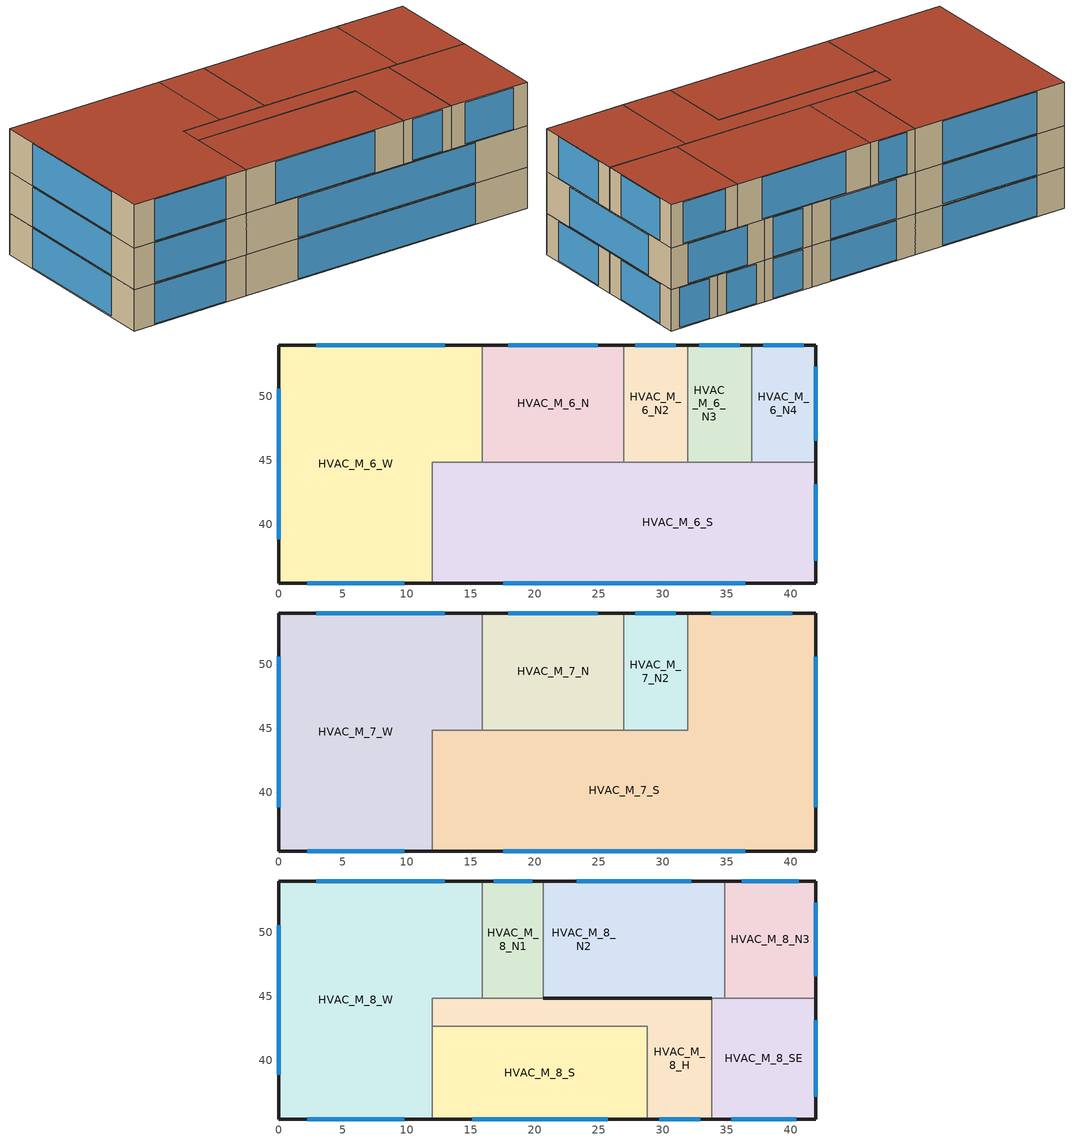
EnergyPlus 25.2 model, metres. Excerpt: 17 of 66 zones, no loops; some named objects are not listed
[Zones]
HVAC_M_6_N2
 floor to HVAC_M_5_N2 (Interior Floor): 31.95,54 31.95,44.85 26.95,44.85 26.95,54 z28.6
 wall outside (ASHRAE 189.1-2009 ExtWall Mass ClimateZone 6): 31.95,54 26.95,54 z28.6:32.6
 wall to HVAC_M_6_N3 (Interior Wall): 31.95,44.85 31.95,54 z28.6:32.6
 wall to HVAC_M_6_S (Interior Wall): 26.95,44.85 31.95,44.85 z28.6:32.6
 wall to HVAC_M_6_N (Interior Wall): 26.95,54 26.95,44.85 z28.6:32.6
 window (ASHRAE 189.1-2009 ExtWindow ClimateZone 6): 31.03,54 27.87,54 z28.7:32.5
HVAC_M_6_N3
 floor to HVAC_M_5_N2 (Interior Floor): 35.35,54 35.35,44.85 31.95,44.85 31.95,54 z28.6
 floor to HVAC_M_5_N3 (Interior Floor): 36.95,54 36.95,44.85 35.35,44.85 35.35,54 z28.6
 wall outside (ASHRAE 189.1-2009 ExtWall Mass ClimateZone 6): 36.95,54 31.95,54 z28.6:32.6
 wall to HVAC_M_6_N4 (Interior Wall): 36.95,44.85 36.95,54 z28.6:32.6
 wall to HVAC_M_6_S (Interior Wall): 31.95,44.85 36.95,44.85 z28.6:32.6
 window (ASHRAE 189.1-2009 ExtWindow ClimateZone 6): 36.03,54 32.87,54 z28.7:32.5
HVAC_M_6_N4
 floor to HVAC_M_5_N3 (Interior Floor): 41.95,54 41.95,44.85 36.95,44.85 36.95,54 z28.6
 wall outside (ASHRAE 189.1-2009 ExtWall Mass ClimateZone 6): 41.95,44.85 41.95,54 36.95,54 z28.6:32.6
 wall to HVAC_M_6_S (Interior Wall): 36.95,44.85 41.95,44.85 z28.6:32.6
 window (ASHRAE 189.1-2009 ExtWindow ClimateZone 6): 41.95,46.54 41.95,52.31 / 41.03,54 37.87,54 z28.7:32.5
HVAC_M_6_N
 floor to HVAC_M_5_N1 (Interior Floor): 26.95,54 26.95,44.85 15.9,44.85 15.9,54 z28.6
 wall outside (ASHRAE 189.1-2009 ExtWall Mass ClimateZone 6): 26.95,54 15.9,54 z28.6:32.6
 wall to HVAC_M_6_S (Interior Wall): 15.9,44.85 26.95,44.85 z28.6:32.6
 wall to HVAC_M_6_W (Interior Wall): 15.9,54 15.9,44.85 z28.6:32.6
 window (ASHRAE 189.1-2009 ExtWindow ClimateZone 6): 24.91,54 17.94,54 z28.7:32.5
HVAC_M_6_S
 floor to HVAC_M_5_S (Interior Floor): 20.4,42.65 20.4,35.4 12,35.4 12,42.65 z28.6
 floor to HVAC_M_5_SE (Interior Floor): 41.95,44.85 41.95,35.4 20.4,35.4 20.4,42.65 12,42.65 12,44.85 z28.6
 wall outside (ASHRAE 189.1-2009 ExtWall Mass ClimateZone 6): 12,35.4 41.95,35.4 41.95,44.85 z28.6:32.6
 wall to HVAC_M_6_W (Interior Wall): 15.9,44.85 12,44.85 12,35.4 z28.6:32.6
 window (ASHRAE 189.1-2009 ExtWindow ClimateZone 6): 17.52,35.4 36.43,35.4 / 41.95,37.14 41.95,43.11 z28.7:32.5
HVAC_M_6_W
 floor to HVAC_M_5_W (Interior Floor): 15.9,54 15.9,44.85 12,44.85 12,35.4 0,35.4 0,54 z28.6
 wall outside (ASHRAE 189.1-2009 ExtWall Mass ClimateZone 6): 15.9,54 0,54 0,35.4 12,35.4 z28.6:32.6
 window (ASHRAE 189.1-2009 ExtWindow ClimateZone 6): 0,50.57 0,38.83 / 2.21,35.4 9.79,35.4 / 12.97,54 2.93,54 z28.7:32.5
HVAC_M_7_N2
 floor to HVAC_M_6_N2 (Interior Floor): 31.95,54 31.95,44.85 26.95,44.85 26.95,54 z32.6
 wall outside (ASHRAE 189.1-2009 ExtWall Mass ClimateZone 6): 31.95,54 26.95,54 z32.6:36.6
 wall to HVAC_M_7_S (Interior Wall): 26.95,44.85 31.95,44.85 31.95,54 z32.6:36.6
 wall to HVAC_M_7_N (Interior Wall): 26.95,54 26.95,44.85 z32.6:36.6
 window (ASHRAE 189.1-2009 ExtWindow ClimateZone 6): 31.03,54 27.87,54 z32.7:36.5
HVAC_M_7_N
 floor to HVAC_M_6_N (Interior Floor): 26.95,54 26.95,44.85 15.9,44.85 15.9,54 z32.6
 wall outside (ASHRAE 189.1-2009 ExtWall Mass ClimateZone 6): 26.95,54 15.9,54 z32.6:36.6
 wall to HVAC_M_7_S (Interior Wall): 15.9,44.85 26.95,44.85 z32.6:36.6
 wall to HVAC_M_7_W (Interior Wall): 15.9,54 15.9,44.85 z32.6:36.6
 window (ASHRAE 189.1-2009 ExtWindow ClimateZone 6): 24.91,54 17.94,54 z32.7:36.5
HVAC_M_7_S
 floor to HVAC_M_6_S (Interior Floor): 41.95,44.85 41.95,35.4 12,35.4 12,44.85 z32.6
 floor to HVAC_M_6_N3 (Interior Floor): 36.95,54 36.95,44.85 31.95,44.85 31.95,54 z32.6
 floor to HVAC_M_6_N4 (Interior Floor): 41.95,54 41.95,44.85 36.95,44.85 36.95,54 z32.6
 wall outside (ASHRAE 189.1-2009 ExtWall Mass ClimateZone 6): 12,35.4 41.95,35.4 41.95,54 31.95,54 z32.6:36.6
 wall to HVAC_M_7_W (Interior Wall): 15.9,44.85 12,44.85 12,35.4 z32.6:36.6
 window (ASHRAE 189.1-2009 ExtWindow ClimateZone 6): 17.52,35.4 36.43,35.4 / 41.95,38.83 41.95,50.57 / 40.11,54 33.79,54 z32.7:36.5
HVAC_M_7_W
 floor to HVAC_M_6_W (Interior Floor): 15.9,54 15.9,44.85 12,44.85 12,35.4 0,35.4 0,54 z32.6
 wall outside (ASHRAE 189.1-2009 ExtWall Mass ClimateZone 6): 15.9,54 0,54 0,35.4 12,35.4 z32.6:36.6
 window (ASHRAE 189.1-2009 ExtWindow ClimateZone 6): 12.97,54 2.93,54 / 0,50.57 0,38.83 / 2.21,35.4 9.79,35.4 z32.7:36.5
HVAC_M_8_H
 floor to HVAC_M_7_S (Interior Floor): 33.85,44.85 33.85,35.4 28.8,35.4 28.8,42.65 12,42.65 12,44.85 z36.6
 wall outside (Interior Wall): 33.85,44.85 20.65,44.85 z36.6:40.8
 wall outside (ASHRAE 189.1-2009 ExtWall Mass ClimateZone 6): 28.8,35.4 33.85,35.4 z36.6:40.8
 wall to HVAC_M_8_SE (Interior Wall): 33.85,35.4 33.85,44.85 z36.6:40.8
 wall to HVAC_M_8_W (Interior Wall): 15.9,44.85 12,44.85 12,42.65 z36.6:40.8
 wall to HVAC_M_8_N1 (Interior Wall): 20.65,44.85 15.9,44.85 z36.6:40.8
 wall to HVAC_M_8_S (Interior Wall): 12,42.65 28.8,42.65 28.8,35.4 z36.6:40.8
 window (ASHRAE 189.1-2009 ExtWindow ClimateZone 6): 29.73,35.4 32.92,35.4 z36.7:40.7
 roof outside (ASHRAE 189.1-2009 ExtRoof Metal ClimateZone 6): 33.85,35.4 33.85,44.85 12,44.85 12,42.65 28.8,42.65 28.8,35.4 z40.8
HVAC_M_8_N1
 floor to HVAC_M_7_N (Interior Floor): 20.67,53.99 20.67,44.85 15.9,44.85 15.9,53.99 z36.6
 wall outside (ASHRAE 189.1-2009 ExtWall Mass ClimateZone 6): 20.67,53.99 15.9,53.99 z36.6:40.8
 wall to HVAC_M_8_N2 (Interior Wall): 20.67,44.85 20.67,53.99 z36.6:40.8
 wall to HVAC_M_8_W (Interior Wall): 15.9,53.99 15.9,44.85 z36.6:40.8
 window (ASHRAE 189.1-2009 ExtWindow ClimateZone 6): 19.79,53.99 16.78,53.99 z36.7:40.7
 roof outside (ASHRAE 189.1-2009 ExtRoof Metal ClimateZone 6): 20.67,44.85 20.67,53.99 15.9,53.99 15.9,44.85 z40.8
HVAC_M_8_N2
 floor to HVAC_M_7_N (Interior Floor): 26.95,54 26.95,44.85 20.67,44.85 20.67,54 z36.6
 floor to HVAC_M_7_N2 (Interior Floor): 31.95,54 31.95,44.85 26.95,44.85 26.95,54 z36.6
 floor to HVAC_M_7_S (Interior Floor): 34.85,54 34.85,44.85 31.95,44.85 31.95,54 z36.6
 wall outside (ASHRAE 189.1-2009 ExtWall Mass ClimateZone 6): 34.85,54 20.67,54 z36.6:40.8
 wall outside (Interior Wall): 20.67,44.85 33.85,44.85 z36.6:40.8
 wall to HVAC_M_8_N3 (Interior Wall): 34.85,44.85 34.85,54 z36.6:40.8
 wall to HVAC_M_8_SE (Interior Wall): 33.85,44.85 34.85,44.85 z36.6:40.8
 window (ASHRAE 189.1-2009 ExtWindow ClimateZone 6): 32.23,54 23.29,54 z36.7:40.7
 roof outside (ASHRAE 189.1-2009 ExtRoof Metal ClimateZone 6): 34.85,44.85 34.85,54 20.67,54 20.67,44.85 z40.8
HVAC_M_8_N3
 floor to HVAC_M_7_S (Interior Floor): 41.95,54 41.95,44.85 34.85,44.85 34.85,54 z36.6
 wall outside (ASHRAE 189.1-2009 ExtWall Mass ClimateZone 6): 41.95,44.85 41.95,54 34.85,54 z36.6:40.8
 wall to HVAC_M_8_SE (Interior Wall): 34.85,44.85 41.95,44.85 z36.6:40.8
 window (ASHRAE 189.1-2009 ExtWindow ClimateZone 6): 41.95,46.54 41.95,52.31 / 40.64,54 36.16,54 z36.7:40.7
 roof outside (ASHRAE 189.1-2009 ExtRoof Metal ClimateZone 6): 41.95,44.85 41.95,54 34.85,54 34.85,44.85 z40.8
HVAC_M_8_SE
 floor to HVAC_M_7_S (Interior Floor): 41.95,44.85 41.95,35.4 33.85,35.4 33.85,44.85 z36.6
 wall outside (ASHRAE 189.1-2009 ExtWall Mass ClimateZone 6): 33.85,35.4 41.95,35.4 41.95,44.85 z36.6:40.8
 window (ASHRAE 189.1-2009 ExtWindow ClimateZone 6): 35.35,35.4 40.45,35.4 / 41.95,37.15 41.95,43.1 z36.7:40.7
 roof outside (ASHRAE 189.1-2009 ExtRoof Metal ClimateZone 6): 41.95,35.4 41.95,44.85 33.85,44.85 33.85,35.4 z40.8
HVAC_M_8_S
 floor to HVAC_M_7_S (Interior Floor): 28.8,42.65 28.8,35.4 12,35.4 12,42.65 z36.6
 wall outside (ASHRAE 189.1-2009 ExtWall Mass ClimateZone 6): 12,35.4 28.8,35.4 z36.6:40.8
 wall to HVAC_M_8_W (Interior Wall): 12,42.65 12,35.4 z36.6:40.8
 window (ASHRAE 189.1-2009 ExtWindow ClimateZone 6): 15.11,35.4 25.69,35.4 z36.7:40.7
 roof outside (ASHRAE 189.1-2009 ExtRoof Metal ClimateZone 6): 28.8,35.4 28.8,42.65 12,42.65 12,35.4 z40.8
HVAC_M_8_W
 floor to HVAC_M_7_W (Interior Floor): 15.9,54 15.9,44.85 12,44.85 12,35.4 0,35.4 0,54 z36.6
 wall outside (ASHRAE 189.1-2009 ExtWall Mass ClimateZone 6): 15.9,54 0,54 0,35.4 12,35.4 z36.6:40.8
 window (ASHRAE 189.1-2009 ExtWindow ClimateZone 6): 12.96,54 2.94,54 / 0,50.56 0,38.84 / 2.22,35.4 9.78,35.4 z36.7:40.7
 roof outside (ASHRAE 189.1-2009 ExtRoof Metal ClimateZone 6): 12,35.4 12,44.85 15.9,44.85 15.9,54 0,54 0,35.4 z40.8
[Building]
KOMSA: Terrain=City
[Site:GroundTemperature:Undisturbed:KusudaAchenbach]
GHX Ground Temps: 10, 14.5, 15, 920, 2400, 4
[Site:Location]
Daejeon.WS: Elevation=69.8; Latitude=36.3719; Longitude=127.3722; Time zone=9
[SizingPeriod:DesignDay] Barometric pressure=100489; Begin environment reset mode=FullResetAtBeginEnvironment; Day of month=21; Daylight saving time indicator=No; Dry bulb temperature range modifier type=DefaultMultipliers; Rain indicator=No; Snow indicator=No
Name | Ashrae clear sky optical depth for beam irradiance taub | Ashrae clear sky optical depth for diffuse irradiance taud | Daily dry bulb temperature range | Day type | Humidity condition type | Maximum dry bulb temperature | Month | Solar model indicator | Wetbulb or dewpoint at maximum dry bulb | Wind direction | Wind speed | Enthalpy at maximum dry bulb | Sky clearness
Daejeon.WS Ann Clg 1% Condns DB=>MWB | 0.568 | 1.947 | 9.5 | SummerDesignDay | WetBulb | 31.8 | 8 | ASHRAETau2017 | 24.9 | 250 | 2.1
Daejeon.WS Ann Clg 1% Condns DP=>MDB | 0.568 | 1.947 | 7.4 | SummerDesignDay | DewPoint | 28.3 | 8 | ASHRAETau2017 | 25.1 | 250 | 2.1
Daejeon.WS Ann Clg 1% Condns Enth=>MDB | 0.568 | 1.947 | 7.4 | SummerDesignDay | Enthalpy | 30.1 | 8 | ASHRAETau2017 |  | 250 | 2.1 | 82000
Daejeon.WS Ann Clg 1% Condns WB=>MDB | 0.568 | 1.947 | 8.3 | SummerDesignDay | WetBulb | 30 | 8 | ASHRAETau2017 | 26.2 | 250 | 2.1
Daejeon.WS Ann Htg 99% Condns DB |  |  | 0 | WinterDesignDay | WetBulb | -8.8 | 1 | ASHRAEClearSky | -8.8 | 320 | 0.8 |  | 0
Daejeon.WS Ann Htg 99.6% Condns DB |  |  | 0 | WinterDesignDay | WetBulb | -10.7 | 1 | ASHRAEClearSky | -10.7 | 320 | 0.8 |  | 0
Daejeon.WS Ann Htg Wind 99% Condns WS=>MCDB |  |  | 0 | WinterDesignDay | WetBulb | -1.2 | 1 | ASHRAEClearSky | -1.2 | 320 | 6.8 |  | 0
Daejeon.WS Ann Htg Wind 99.6% Condns WS=>MCDB |  |  | 0 | WinterDesignDay | WetBulb | -1.8 | 1 | ASHRAEClearSky | -1.8 | 320 | 8.2 |  | 0
Daejeon.WS Ann Hum_n 99% Condns DP=>MCDB |  |  | 0 | WinterDesignDay | DewPoint | -4.2 | 1 | ASHRAEClearSky | -16.4 | 320 | 0.8 |  | 0
Daejeon.WS Ann Hum_n 99.6% Condns DP=>MCDB |  |  | 0 | WinterDesignDay | DewPoint | -4.8 | 1 | ASHRAEClearSky | -18.4 | 320 | 0.8 |  | 0
Daejeon.WS April 2% Condns DB=>MCWB | 0.591 | 1.711 | 12.3 | SummerDesignDay | WetBulb | 24.5 | 4 | ASHRAETau2017 | 14.4 | 250 | 2
Daejeon.WS April 2% Condns WB=>MCDB | 0.591 | 1.711 | 12.3 | SummerDesignDay | WetBulb | 21.8 | 4 | ASHRAETau2017 | 16.7 | 250 | 2
Daejeon.WS April 5% Condns DB=>MCWB | 0.591 | 1.711 | 15.7 | SummerDesignDay | WetBulb | 22.5 | 4 | ASHRAETau2017 | 13.4 | 250 | 2
Daejeon.WS April 5% Condns WB=>MCDB | 0.591 | 1.711 | 12.3 | SummerDesignDay | WetBulb | 20.1 | 4 | ASHRAETau2017 | 15.1 | 250 | 2
Daejeon.WS April 10% Condns DB=>MCWB | 0.591 | 1.711 | 15.7 | SummerDesignDay | WetBulb | 20.3 | 4 | ASHRAETau2017 | 12.4 | 250 | 2
Daejeon.WS April 10% Condns WB=>MCDB | 0.591 | 1.711 | 12.3 | SummerDesignDay | WetBulb | 18.3 | 4 | ASHRAETau2017 | 13.6 | 250 | 2
Daejeon.WS April .4% Condns DB=>MCWB | 0.591 | 1.711 | 12.3 | SummerDesignDay | WetBulb | 26.9 | 4 | ASHRAETau2017 | 16.2 | 250 | 2
Daejeon.WS April .4% Condns WB=>MCDB | 0.591 | 1.711 | 12.3 | SummerDesignDay | WetBulb | 22.9 | 4 | ASHRAETau2017 | 19.1 | 250 | 2
Daejeon.WS August 2% Condns DB=>MCWB | 0.568 | 1.947 | 7.4 | SummerDesignDay | WetBulb | 33.7 | 8 | ASHRAETau2017 | 26.3 | 250 | 1.6
Daejeon.WS August 2% Condns WB=>MCDB | 0.568 | 1.947 | 7.4 | SummerDesignDay | WetBulb | 31.5 | 8 | ASHRAETau2017 | 27.1 | 250 | 1.6
Daejeon.WS August 5% Condns DB=>MCWB | 0.568 | 1.947 | 9.5 | SummerDesignDay | WetBulb | 32.2 | 8 | ASHRAETau2017 | 25.5 | 250 | 1.6
Daejeon.WS August 5% Condns WB=>MCDB | 0.568 | 1.947 | 8.3 | SummerDesignDay | WetBulb | 30.5 | 8 | ASHRAETau2017 | 26.4 | 250 | 1.6
Daejeon.WS August 10% Condns DB=>MCWB | 0.568 | 1.947 | 9.5 | SummerDesignDay | WetBulb | 30.9 | 8 | ASHRAETau2017 | 25 | 250 | 1.6
Daejeon.WS August 10% Condns WB=>MCDB | 0.568 | 1.947 | 8.3 | SummerDesignDay | WetBulb | 29.5 | 8 | ASHRAETau2017 | 25.8 | 250 | 1.6
Daejeon.WS August .4% Condns DB=>MCWB | 0.568 | 1.947 | 7.4 | SummerDesignDay | WetBulb | 35.3 | 8 | ASHRAETau2017 | 26.4 | 250 | 1.6
Daejeon.WS August .4% Condns WB=>MCDB | 0.568 | 1.947 | 7.4 | SummerDesignDay | WetBulb | 32.5 | 8 | ASHRAETau2017 | 28 | 250 | 1.6
Daejeon.WS December 2% Condns DB=>MCWB | 0.433 | 1.973 | 9.4 | SummerDesignDay | WetBulb | 11 | 12 | ASHRAETau2017 | 7.2 | 250 | 1.3
Daejeon.WS December 2% Condns WB=>MCDB | 0.433 | 1.973 | 9.4 | SummerDesignDay | WetBulb | 10.2 | 12 | ASHRAETau2017 | 8 | 250 | 1.3
Daejeon.WS December 5% Condns DB=>MCWB | 0.433 | 1.973 | 11.6 | SummerDesignDay | WetBulb | 9.1 | 12 | ASHRAETau2017 | 5.9 | 250 | 1.3
Daejeon.WS December 5% Condns WB=>MCDB | 0.433 | 1.973 | 10.9 | SummerDesignDay | WetBulb | 8.7 | 12 | ASHRAETau2017 | 6.3 | 250 | 1.3
Daejeon.WS December 10% Condns DB=>MCWB | 0.433 | 1.973 | 11.6 | SummerDesignDay | WetBulb | 7.4 | 12 | ASHRAETau2017 | 4.6 | 250 | 1.3
Daejeon.WS December 10% Condns WB=>MCDB | 0.433 | 1.973 | 10.9 | SummerDesignDay | WetBulb | 7.2 | 12 | ASHRAETau2017 | 4.8 | 250 | 1.3
Daejeon.WS December .4% Condns DB=>MCWB | 0.433 | 1.973 | 9.4 | SummerDesignDay | WetBulb | 13.5 | 12 | ASHRAETau2017 | 8.8 | 250 | 1.3
Daejeon.WS December .4% Condns WB=>MCDB | 0.433 | 1.973 | 9.4 | SummerDesignDay | WetBulb | 11.9 | 12 | ASHRAETau2017 | 9.9 | 250 | 1.3
Daejeon.WS February 2% Condns DB=>MCWB | 0.48 | 1.879 | 10.3 | SummerDesignDay | WetBulb | 11.9 | 2 | ASHRAETau2017 | 6.6 | 250 | 1.6
Daejeon.WS February 2% Condns WB=>MCDB | 0.48 | 1.879 | 10.3 | SummerDesignDay | WetBulb | 10.7 | 2 | ASHRAETau2017 | 7.8 | 250 | 1.6
Daejeon.WS February 5% Condns DB=>MCWB | 0.48 | 1.879 | 12.5 | SummerDesignDay | WetBulb | 9.9 | 2 | ASHRAETau2017 | 5.4 | 250 | 1.6
Daejeon.WS February 5% Condns WB=>MCDB | 0.48 | 1.879 | 11.5 | SummerDesignDay | WetBulb | 9.1 | 2 | ASHRAETau2017 | 5.7 | 250 | 1.6
Daejeon.WS February 10% Condns DB=>MCWB | 0.48 | 1.879 | 12.5 | SummerDesignDay | WetBulb | 7.9 | 2 | ASHRAETau2017 | 3.8 | 250 | 1.6
Daejeon.WS February 10% Condns WB=>MCDB | 0.48 | 1.879 | 11.5 | SummerDesignDay | WetBulb | 7.3 | 2 | ASHRAETau2017 | 4.2 | 250 | 1.6
Daejeon.WS February .4% Condns DB=>MCWB | 0.48 | 1.879 | 10.3 | SummerDesignDay | WetBulb | 15.2 | 2 | ASHRAETau2017 | 10.2 | 250 | 1.6
Daejeon.WS February .4% Condns WB=>MCDB | 0.48 | 1.879 | 10.3 | SummerDesignDay | WetBulb | 13.7 | 2 | ASHRAETau2017 | 11.6 | 250 | 1.6
Daejeon.WS January 2% Condns DB=>MCWB | 0.436 | 1.945 | 9.3 | SummerDesignDay | WetBulb | 8.2 | 1 | ASHRAETau2017 | 4.5 | 250 | 1.5
Daejeon.WS January 2% Condns WB=>MCDB | 0.436 | 1.945 | 9.3 | SummerDesignDay | WetBulb | 7.5 | 1 | ASHRAETau2017 | 5.4 | 250 | 1.5
Daejeon.WS January 5% Condns DB=>MCWB | 0.436 | 1.945 | 10.7 | SummerDesignDay | WetBulb | 6.3 | 1 | ASHRAETau2017 | 3.2 | 250 | 1.5
Daejeon.WS January 5% Condns WB=>MCDB | 0.436 | 1.945 | 9.7 | SummerDesignDay | WetBulb | 5.6 | 1 | ASHRAETau2017 | 3.7 | 250 | 1.5
Daejeon.WS January 10% Condns DB=>MCWB | 0.436 | 1.945 | 10.7 | SummerDesignDay | WetBulb | 4.7 | 1 | ASHRAETau2017 | 2 | 250 | 1.5
Daejeon.WS January 10% Condns WB=>MCDB | 0.436 | 1.945 | 9.7 | SummerDesignDay | WetBulb | 4.4 | 1 | ASHRAETau2017 | 2.3 | 250 | 1.5
Daejeon.WS January .4% Condns DB=>MCWB | 0.436 | 1.945 | 9.3 | SummerDesignDay | WetBulb | 11.2 | 1 | ASHRAETau2017 | 7.5 | 250 | 1.5
Daejeon.WS January .4% Condns WB=>MCDB | 0.436 | 1.945 | 9.3 | SummerDesignDay | WetBulb | 10.6 | 1 | ASHRAETau2017 | 8.2 | 250 | 1.5
Daejeon.WS July 2% Condns DB=>MCWB | 0.621 | 1.818 | 7.1 | SummerDesignDay | WetBulb | 32.9 | 7 | ASHRAETau2017 | 25.9 | 250 | 1.7
Daejeon.WS July 2% Condns WB=>MCDB | 0.621 | 1.818 | 7.1 | SummerDesignDay | WetBulb | 31 | 7 | ASHRAETau2017 | 26.9 | 250 | 1.7
Daejeon.WS July 5% Condns DB=>MCWB | 0.621 | 1.818 | 9.3 | SummerDesignDay | WetBulb | 31.5 | 7 | ASHRAETau2017 | 25.3 | 250 | 1.7
Daejeon.WS July 5% Condns WB=>MCDB | 0.621 | 1.818 | 8.1 | SummerDesignDay | WetBulb | 29.8 | 7 | ASHRAETau2017 | 26.2 | 250 | 1.7
Daejeon.WS July 10% Condns DB=>MCWB | 0.621 | 1.818 | 9.3 | SummerDesignDay | WetBulb | 30.1 | 7 | ASHRAETau2017 | 24.8 | 250 | 1.7
Daejeon.WS July 10% Condns WB=>MCDB | 0.621 | 1.818 | 8.1 | SummerDesignDay | WetBulb | 28.9 | 7 | ASHRAETau2017 | 25.6 | 250 | 1.7
Daejeon.WS July .4% Condns DB=>MCWB | 0.621 | 1.818 | 7.1 | SummerDesignDay | WetBulb | 34.9 | 7 | ASHRAETau2017 | 27 | 250 | 1.7
Daejeon.WS July .4% Condns WB=>MCDB | 0.621 | 1.818 | 7.1 | SummerDesignDay | WetBulb | 32.4 | 7 | ASHRAETau2017 | 27.9 | 250 | 1.7
Daejeon.WS June 2% Condns DB=>MCWB | 0.672 | 1.649 | 9.7 | SummerDesignDay | WetBulb | 30.3 | 6 | ASHRAETau2017 | 20.8 | 250 | 1.6
Daejeon.WS June 2% Condns WB=>MCDB | 0.672 | 1.649 | 9.7 | SummerDesignDay | WetBulb | 26.8 | 6 | ASHRAETau2017 | 23.4 | 250 | 1.6
Daejeon.WS June 5% Condns DB=>MCWB | 0.672 | 1.649 | 12.3 | SummerDesignDay | WetBulb | 29.2 | 6 | ASHRAETau2017 | 20.5 | 250 | 1.6
Daejeon.WS June 5% Condns WB=>MCDB | 0.672 | 1.649 | 8.9 | SummerDesignDay | WetBulb | 26.2 | 6 | ASHRAETau2017 | 22.6 | 250 | 1.6
Daejeon.WS June 10% Condns DB=>MCWB | 0.672 | 1.649 | 12.3 | SummerDesignDay | WetBulb | 28 | 6 | ASHRAETau2017 | 20.2 | 250 | 1.6
Daejeon.WS June 10% Condns WB=>MCDB | 0.672 | 1.649 | 8.9 | SummerDesignDay | WetBulb | 25.8 | 6 | ASHRAETau2017 | 21.8 | 250 | 1.6
Daejeon.WS June .4% Condns DB=>MCWB | 0.672 | 1.649 | 9.7 | SummerDesignDay | WetBulb | 32 | 6 | ASHRAETau2017 | 21 | 250 | 1.6
Daejeon.WS June .4% Condns WB=>MCDB | 0.672 | 1.649 | 9.7 | SummerDesignDay | WetBulb | 27.7 | 6 | ASHRAETau2017 | 24.3 | 250 | 1.6
Daejeon.WS March 2% Condns DB=>MCWB | 0.563 | 1.725 | 11.3 | SummerDesignDay | WetBulb | 18 | 3 | ASHRAETau2017 | 10.3 | 250 | 1.9
Daejeon.WS March 2% Condns WB=>MCDB | 0.563 | 1.725 | 11.3 | SummerDesignDay | WetBulb | 16.3 | 3 | ASHRAETau2017 | 12.2 | 250 | 1.9
Daejeon.WS March 5% Condns DB=>MCWB | 0.563 | 1.725 | 14.3 | SummerDesignDay | WetBulb | 15.7 | 3 | ASHRAETau2017 | 8.9 | 250 | 1.9
Daejeon.WS March 5% Condns WB=>MCDB | 0.563 | 1.725 | 11.9 | SummerDesignDay | WetBulb | 13.8 | 3 | ASHRAETau2017 | 10.1 | 250 | 1.9
Daejeon.WS March 10% Condns DB=>MCWB | 0.563 | 1.725 | 14.3 | SummerDesignDay | WetBulb | 13.7 | 3 | ASHRAETau2017 | 7.9 | 250 | 1.9
Daejeon.WS March 10% Condns WB=>MCDB | 0.563 | 1.725 | 11.9 | SummerDesignDay | WetBulb | 12.6 | 3 | ASHRAETau2017 | 8.5 | 250 | 1.9
Daejeon.WS March .4% Condns DB=>MCWB | 0.563 | 1.725 | 11.3 | SummerDesignDay | WetBulb | 20.9 | 3 | ASHRAETau2017 | 12.4 | 250 | 1.9
Daejeon.WS March .4% Condns WB=>MCDB | 0.563 | 1.725 | 11.3 | SummerDesignDay | WetBulb | 18.2 | 3 | ASHRAETau2017 | 14.3 | 250 | 1.9
Daejeon.WS May 2% Condns DB=>MCWB | 0.604 | 1.726 | 11.8 | SummerDesignDay | WetBulb | 27.9 | 5 | ASHRAETau2017 | 17.2 | 250 | 1.8
Daejeon.WS May 2% Condns WB=>MCDB | 0.604 | 1.726 | 11.8 | SummerDesignDay | WetBulb | 24.5 | 5 | ASHRAETau2017 | 19.8 | 250 | 1.8
Daejeon.WS May 5% Condns DB=>MCWB | 0.604 | 1.726 | 14.5 | SummerDesignDay | WetBulb | 26.5 | 5 | ASHRAETau2017 | 16.8 | 250 | 1.8
Daejeon.WS May 5% Condns WB=>MCDB | 0.604 | 1.726 | 11.2 | SummerDesignDay | WetBulb | 23.4 | 5 | ASHRAETau2017 | 18.6 | 250 | 1.8
Daejeon.WS May 10% Condns DB=>MCWB | 0.604 | 1.726 | 14.5 | SummerDesignDay | WetBulb | 25 | 5 | ASHRAETau2017 | 16.4 | 250 | 1.8
Daejeon.WS May 10% Condns WB=>MCDB | 0.604 | 1.726 | 11.2 | SummerDesignDay | WetBulb | 22.4 | 5 | ASHRAETau2017 | 17.6 | 250 | 1.8
Daejeon.WS May .4% Condns DB=>MCWB | 0.604 | 1.726 | 11.8 | SummerDesignDay | WetBulb | 29.8 | 5 | ASHRAETau2017 | 17.9 | 250 | 1.8
Daejeon.WS May .4% Condns WB=>MCDB | 0.604 | 1.726 | 11.8 | SummerDesignDay | WetBulb | 25.4 | 5 | ASHRAETau2017 | 21.6 | 250 | 1.8
Daejeon.WS November 2% Condns DB=>MCWB | 0.461 | 1.979 | 10.5 | SummerDesignDay | WetBulb | 18.2 | 11 | ASHRAETau2017 | 13 | 250 | 1.3
Daejeon.WS November 2% Condns WB=>MCDB | 0.461 | 1.979 | 10.5 | SummerDesignDay | WetBulb | 16.8 | 11 | ASHRAETau2017 | 14.3 | 250 | 1.3
Daejeon.WS November 5% Condns DB=>MCWB | 0.461 | 1.979 | 13 | SummerDesignDay | WetBulb | 16.4 | 11 | ASHRAETau2017 | 12.1 | 250 | 1.3
Daejeon.WS November 5% Condns WB=>MCDB | 0.461 | 1.979 | 10.7 | SummerDesignDay | WetBulb | 15.7 | 11 | ASHRAETau2017 | 12.9 | 250 | 1.3
Daejeon.WS November 10% Condns DB=>MCWB | 0.461 | 1.979 | 13 | SummerDesignDay | WetBulb | 14.6 | 11 | ASHRAETau2017 | 10.8 | 250 | 1.3
Daejeon.WS November 10% Condns WB=>MCDB | 0.461 | 1.979 | 10.7 | SummerDesignDay | WetBulb | 14.1 | 11 | ASHRAETau2017 | 11.3 | 250 | 1.3
Daejeon.WS November .4% Condns DB=>MCWB | 0.461 | 1.979 | 10.5 | SummerDesignDay | WetBulb | 20.8 | 11 | ASHRAETau2017 | 14.6 | 250 | 1.3
Daejeon.WS November .4% Condns WB=>MCDB | 0.461 | 1.979 | 10.5 | SummerDesignDay | WetBulb | 18.9 | 11 | ASHRAETau2017 | 16.2 | 250 | 1.3
Daejeon.WS October 2% Condns DB=>MCWB | 0.477 | 2.005 | 11.1 | SummerDesignDay | WetBulb | 23.9 | 10 | ASHRAETau2017 | 17.3 | 250 | 1.2
Daejeon.WS October 2% Condns WB=>MCDB | 0.477 | 2.005 | 11.1 | SummerDesignDay | WetBulb | 21.7 | 10 | ASHRAETau2017 | 19.3 | 250 | 1.2
Daejeon.WS October 5% Condns DB=>MCWB | 0.477 | 2.005 | 12.3 | SummerDesignDay | WetBulb | 22.4 | 10 | ASHRAETau2017 | 16.6 | 250 | 1.2
Daejeon.WS October 5% Condns WB=>MCDB | 0.477 | 2.005 | 9.6 | SummerDesignDay | WetBulb | 20.7 | 10 | ASHRAETau2017 | 17.7 | 250 | 1.2
Daejeon.WS October 10% Condns DB=>MCWB | 0.477 | 2.005 | 12.3 | SummerDesignDay | WetBulb | 20.9 | 10 | ASHRAETau2017 | 15.7 | 250 | 1.2
Daejeon.WS October 10% Condns WB=>MCDB | 0.477 | 2.005 | 9.6 | SummerDesignDay | WetBulb | 19.9 | 10 | ASHRAETau2017 | 16.5 | 250 | 1.2
Daejeon.WS October .4% Condns DB=>MCWB | 0.477 | 2.005 | 11.1 | SummerDesignDay | WetBulb | 25.5 | 10 | ASHRAETau2017 | 18.6 | 250 | 1.2
Daejeon.WS October .4% Condns WB=>MCDB | 0.477 | 2.005 | 11.1 | SummerDesignDay | WetBulb | 23.6 | 10 | ASHRAETau2017 | 21.4 | 250 | 1.2
Daejeon.WS September 2% Condns DB=>MCWB | 0.494 | 2.087 | 9.1 | SummerDesignDay | WetBulb | 29 | 9 | ASHRAETau2017 | 21.9 | 250 | 1.4
Daejeon.WS September 2% Condns WB=>MCDB | 0.494 | 2.087 | 9.1 | SummerDesignDay | WetBulb | 27 | 9 | ASHRAETau2017 | 24.1 | 250 | 1.4
Daejeon.WS September 5% Condns DB=>MCWB | 0.494 | 2.087 | 10.4 | SummerDesignDay | WetBulb | 27.7 | 9 | ASHRAETau2017 | 21.4 | 250 | 1.4
Daejeon.WS September 5% Condns WB=>MCDB | 0.494 | 2.087 | 8.1 | SummerDesignDay | WetBulb | 25.7 | 9 | ASHRAETau2017 | 23 | 250 | 1.4
Daejeon.WS September 10% Condns DB=>MCWB | 0.494 | 2.087 | 10.4 | SummerDesignDay | WetBulb | 26.5 | 9 | ASHRAETau2017 | 20.8 | 250 | 1.4
Daejeon.WS September 10% Condns WB=>MCDB | 0.494 | 2.087 | 8.1 | SummerDesignDay | WetBulb | 25.1 | 9 | ASHRAETau2017 | 22 | 250 | 1.4
Daejeon.WS September .4% Condns DB=>MCWB | 0.494 | 2.087 | 9.1 | SummerDesignDay | WetBulb | 30.8 | 9 | ASHRAETau2017 | 23 | 250 | 1.4
Daejeon.WS September .4% Condns WB=>MCDB | 0.494 | 2.087 | 9.1 | SummerDesignDay | WetBulb | 28.2 | 9 | ASHRAETau2017 | 25.1 | 250 | 1.4
[Construction]
ASHRAE 189.1-2009 ExtRoof Metal ClimateZone 6: Metal Roofing, Roof Insulation [25], Metal Decking
ASHRAE 189.1-2009 ExtWall Mass ClimateZone 6: 1IN Stucco, 8IN Concrete HW, Wall Insulation [42], 1/2IN Gypsum
ASHRAE 189.1-2009 ExtWindow ClimateZone 6: Theoretical Glass [216]
Interior Floor: F16 Acoustic tile, F05 Ceiling air space resistance, M11 100mm lightweight concrete
Interior Wall: G01a 19mm gypsum board, F04 Wall air space resistance, G01a 19mm gypsum board
[Material] Thermal absorptance=0.9
Name | Conductivity | Density | Roughness | Solar absorptance | Specific heat | Thickness | Visible absorptance
1/2IN Gypsum | 0.16 | 784.9 | Smooth | 0.4 | 830 | 0.0127 | 0.4
1IN Stucco | 0.6918 | 1858 | Smooth | 0.92 | 837 | 0.0253 | 0.92
8IN Concrete HW | 1.7296 | 2243 | MediumRough | 0.65 | 837 | 0.2033 | 0.65
F16 Acoustic tile | 0.06 | 368 | MediumSmooth | 0.3 | 590 | 0.0191 | 0.3
G01a 19mm gypsum board | 0.16 | 800 | MediumSmooth | 0.4 | 1090 | 0.019 | 0.4
M11 100mm lightweight concrete | 0.53 | 1280 | MediumRough | 0.5 | 840 | 0.1016 | 0.5
Metal Decking; Metal Roofing | 45.006 | 7680 | MediumSmooth | 0.6 | 418.4 | 0.0015 | 0.6
Roof Insulation [25] | 0.049 | 265 | MediumRough | 0.7 | 836.8 | 0.263 | 0.7
Wall Insulation [42] | 0.0432 | 91 | MediumRough | 0.5 | 837 | 0.0914 | 0.5
[Material:AirGap]
Name | Thermal resistance
F04 Wall air space resistance | 0.15
F05 Ceiling air space resistance | 0.18
[WindowMaterial:Glazing]
Theoretical Glass [216]: Back side infrared hemispherical emissivity=0.9; Back side solar reflectance at normal incidence=0; Back side visible reflectance at normal incidence=0; Conductivity=0.0133; Dirt correction factor for solar and visible transmittance=1; Front side infrared hemispherical emissivity=0.9; Front side solar reflectance at normal incidence=0.5699; Front side visible reflectance at normal incidence=0.4421; Infrared transmittance at normal incidence=0; Optical data type=SpectralAverage; Solar diffusing=No; Solar transmittance at normal incidence=0.3801; Thickness=0.003; Visible transmittance at normal incidence=0.5079
[ElectricEquipment]
189.1-2009 - Office - OpenOffice - CZ4-8 Electric Equipment: Design level calculation method=Watts/Area; Schedule=Office Bldg Equip; Watts per floor area=7.64238; Zone or zonelist or space or spacelist=189.1-2009 - Office - OpenOffice - CZ4-8
[GroundHeatExchanger:ResponseFactors]
GHX Response Factors: G function reference ratio=0.0005; G function g value 1=-0.348322; G function ln t ts value 1=-15.2996; G function g value 2=0.022208; G function ln t ts value 2=-14.201; G function g value 3=0.412345; G function ln t ts value 3=-13.2202; G function g value 4=0.867498; G function ln t ts value 4=-12.2086; G function g value 5=1.357839; G function ln t ts value 5=-11.1888; G function g value 6=1.852917; G function ln t ts value 6=-10.1816; G function g value 7=2.345321; G function ln t ts value 7=-9.1815; G function g value 8=2.593; G function ln t ts value 8=-8.6809; Ghe vertical properties object=GHX Properties; Number of boreholes=50
[GroundHeatExchanger:System]
GHX: Design flow rate=0.05; Ghe vertical responsefactors object=GHX Response Factors; Ground thermal conductivity=4; Ground thermal heat capacity=2.4e+06; Undisturbed ground temperature model=GHX Ground Temps; Undisturbed ground temperature model type=Site:GroundTemperature:Undisturbed:KusudaAchenbach
[GroundHeatExchanger:Vertical:Properties]
GHX Properties: Borehole diameter=0.075; Borehole length=150; Depth of top of borehole=1; Grout thermal conductivity=0.8; Grout thermal heat capacity=3.9e+06; Pipe outer diameter=0.0267; Pipe thermal conductivity=0.389; Pipe thermal heat capacity=1.77e+06; Pipe thickness=0.00243; U tube distance=0.0521
[Lights]
189.1-2009 - Office - OpenOffice - CZ4-8 Lights: Design level calculation method=Watts/Area; Schedule=Office Bldg Light; Watts per floor area=10.6563; Zone or zonelist or space or spacelist=189.1-2009 - Office - OpenOffice - CZ4-8
[People]
189.1-2009 - Office - OpenOffice - CZ4-8 People: Activity level schedule=Office Activity; Fraction radiant=0.3; Number of people calculation method=People/Area; Number of people schedule=Office Work Occ; People per floor area=0.0565105; Zone or zonelist or space or spacelist=189.1-2009 - Office - OpenOffice - CZ4-8
[Space] Space type=189.1-2009 - Office - OpenOffice - CZ4-8
Name | Zone
M_6_N | HVAC_M_6_N
M_6_N2 | HVAC_M_6_N2
M_6_N3 | HVAC_M_6_N3
M_6_N4 | HVAC_M_6_N4
M_6_S | HVAC_M_6_S
M_6_W | HVAC_M_6_W
M_7_N | HVAC_M_7_N
M_7_N2 | HVAC_M_7_N2
M_7_S | HVAC_M_7_S
M_7_W | HVAC_M_7_W
M_8_H | HVAC_M_8_H
M_8_N1 | HVAC_M_8_N1
M_8_N2 | HVAC_M_8_N2
M_8_N3 | HVAC_M_8_N3
M_8_S | HVAC_M_8_S
M_8_SE | HVAC_M_8_SE
M_8_W | HVAC_M_8_W
[SpaceList]
189.1-2009 - Office - OpenOffice - CZ4-8: S_3_E1, M_7_N, M_1_E, Basement, M_7_W, S_3_W3, M_1_W, M_1_M, M_8_N3, M_5_W, S_1_S, S_1_H, M_5_SE, S_1_NW, S_3_E2, S_2_E2, S_1_E3, M_2_E, S_1_E2, S_1_E1, M_8_S, M_2_W, S_2_S, M_8_H, S_4_H, S_2_E1, M_6_N, S_3_W1, S_3_W2, S_2_NW, S_2_H, M_3_W, M_3_E
[Zone] Multiplier=1; Part of total floor area=Yes
HVAC_M_6_N; HVAC_M_6_N2; HVAC_M_6_N3; HVAC_M_6_N4; HVAC_M_6_S; HVAC_M_6_W; HVAC_M_7_N; HVAC_M_7_N2; HVAC_M_7_S; HVAC_M_7_W; HVAC_M_8_H; HVAC_M_8_N1; HVAC_M_8_N2; HVAC_M_8_N3; HVAC_M_8_S; HVAC_M_8_SE; HVAC_M_8_W
[ZoneInfiltration:DesignFlowRate]
189.1-2009 - Office - OpenOffice - CZ4-8 Infiltration: Density basis=Outdoor; Design flow rate calculation method=Flow/ExteriorArea; Flow rate per exterior surface area=0.000226568; Schedule=Office Infil Quarter On; Zone or zonelist or space or spacelist=189.1-2009 - Office - OpenOffice - CZ4-8
[Schedule:Day:Interval]
Office Activity Default Schedule; Office Activity Summer Design Day; Office Activity Winter Design Day: 24:00, 132, No
Office Bldg Equip Default Schedule: 08:00, 0.4, 12:00, 0.9, 13:00, 0.8, 17:00, 0.9, 18:00, 0.8, 20:00, 0.6, 22:00, 0.5, 24:00, 0.4, No
Office Bldg Equip Rule 1 Day Schedule: 24:00, 0.3, No
Office Bldg Equip Rule 2 Day Schedule: 06:00, 0.3, 08:00, 0.4, 14:00, 0.5, 17:00, 0.35, 24:00, 0.3, No
Office Bldg Equip Summer Design Day; Office Bldg Light Summer Design Day; Office Infil Quarter On Rule 1 Day Schedule: 24:00, 1, No
Office Bldg Equip Winter Design Day; Office Bldg Light Winter Design Day; Office Bldg Occ Rule 1 Day Schedule; Office Bldg Occ Winter Design Day: 24:00, 0, No
Office Bldg Light Default Schedule: 05:00, 0.05, 07:00, 0.1, 08:00, 0.3, 17:00, 0.9, 18:00, 0.7, 20:00, 0.5, 22:00, 0.3, 23:00, 0.1, 24:00, 0.05, No
Office Bldg Light Rule 1 Day Schedule: 24:00, 0.05, No
Office Bldg Light Rule 2 Day Schedule: 06:00, 0.05, 08:00, 0.1, 14:00, 0.5, 17:00, 0.15, 24:00, 0.05, No
Office Bldg Occ Default Schedule: 06:00, 0, 07:00, 0.1, 08:00, 0.2, 12:00, 0.85, 13:00, 0.5, 17:00, 0.85, 18:00, 0.7, 20:00, 0.4, 22:00, 0.1, 24:00, 0.05, No
Office Bldg Occ Rule 2 Day Schedule: 06:00, 0, 08:00, 0.1, 14:00, 0.4, 17:00, 0.1, 24:00, 0, No
Office Bldg Occ Summer Design Day: 06:00, 0, 22:00, 1, 24:00, 0.05, No
Office Infil Quarter On Default Schedule; Office Infil Quarter On Summer Design Day: 06:00, 1, 22:00, 0.25, 24:00, 1, No
Office Infil Quarter On Rule 2 Day Schedule; Office Infil Quarter On Winter Design Day: 06:00, 1, 18:00, 0.25, 24:00, 1, No
[Schedule:Week:Daily]
Office Activity Week Rule - Jan1-Dec31: Office Activity Default Schedule, Office Activity Default Schedule, Office Activity Default Schedule, Office Activity Default Schedule, Office Activity Default Schedule, Office Activity Default Schedule, Office Activity Default Schedule, Office Activity Default Schedule, Office Activity Summer Design Day, Office Activity Winter Design Day, Office Activity Default Schedule, Office Activity Default Schedule
Office Bldg Equip Week Rule - Jan1-Dec31: Office Bldg Equip Rule 1 Day Schedule, Office Bldg Equip Default Schedule, Office Bldg Equip Default Schedule, Office Bldg Equip Default Schedule, Office Bldg Equip Default Schedule, Office Bldg Equip Default Schedule, Office Bldg Equip Rule 2 Day Schedule, Office Bldg Equip Default Schedule, Office Bldg Equip Summer Design Day, Office Bldg Equip Winter Design Day, Office Bldg Equip Default Schedule, Office Bldg Equip Default Schedule
Office Bldg Light Week Rule - Jan1-Dec31: Office Bldg Light Rule 1 Day Schedule, Office Bldg Light Default Schedule, Office Bldg Light Default Schedule, Office Bldg Light Default Schedule, Office Bldg Light Default Schedule, Office Bldg Light Default Schedule, Office Bldg Light Rule 2 Day Schedule, Office Bldg Light Default Schedule, Office Bldg Light Summer Design Day, Office Bldg Light Winter Design Day, Office Bldg Light Default Schedule, Office Bldg Light Default Schedule
Office Infil Quarter On Week Rule - Jan1-Dec31: Office Infil Quarter On Rule 1 Day Schedule, Office Infil Quarter On Default Schedule, Office Infil Quarter On Default Schedule, Office Infil Quarter On Default Schedule, Office Infil Quarter On Default Schedule, Office Infil Quarter On Default Schedule, Office Infil Quarter On Rule 2 Day Schedule, Office Infil Quarter On Default Schedule, Office Infil Quarter On Summer Design Day, Office Infil Quarter On Winter Design Day, Office Infil Quarter On Default Schedule, Office Infil Quarter On Default Schedule
Office Work Occ Week Rule - Jan1-Dec31: Office Bldg Occ Rule 1 Day Schedule, Office Bldg Occ Default Schedule, Office Bldg Occ Default Schedule, Office Bldg Occ Default Schedule, Office Bldg Occ Default Schedule, Office Bldg Occ Default Schedule, Office Bldg Occ Rule 2 Day Schedule, Office Bldg Occ Default Schedule, Office Bldg Occ Summer Design Day, Office Bldg Occ Winter Design Day, Office Bldg Occ Default Schedule, Office Bldg Occ Default Schedule
[Schedule:Year]
Office Activity: Office Activity Week Rule - Jan1-Dec31, 1, 1, 12, 31
Office Bldg Equip: Office Bldg Equip Week Rule - Jan1-Dec31, 1, 1, 12, 31
Office Bldg Light: Office Bldg Light Week Rule - Jan1-Dec31, 1, 1, 12, 31
Office Infil Quarter On: Office Infil Quarter On Week Rule - Jan1-Dec31, 1, 1, 12, 31
Office Work Occ: Office Work Occ Week Rule - Jan1-Dec31, 1, 1, 12, 31
